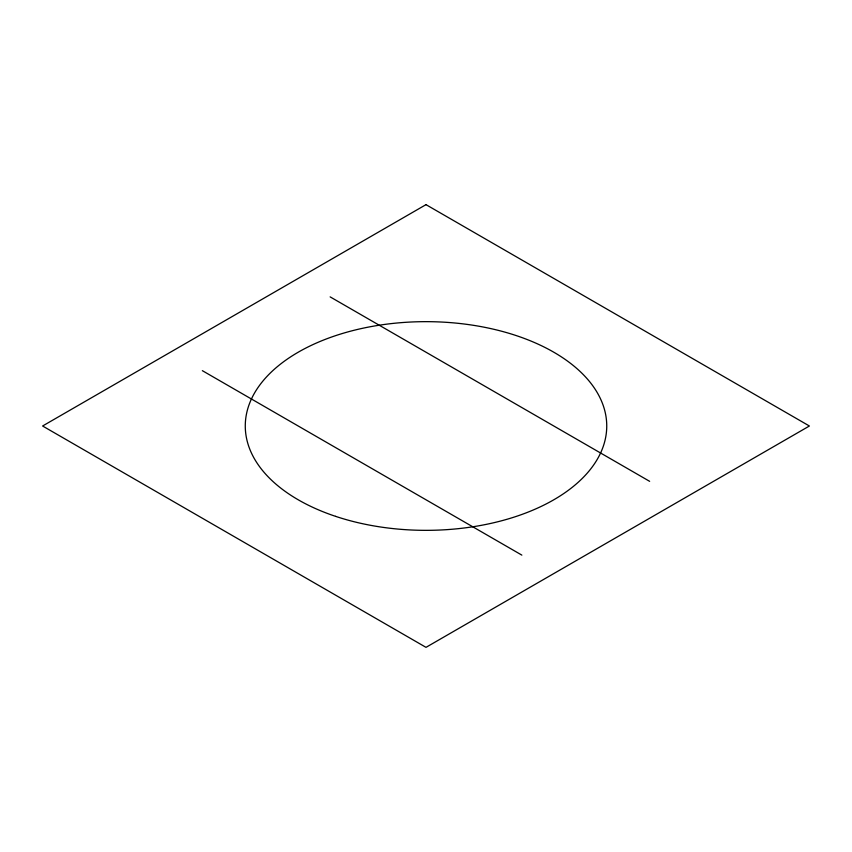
<?xml version="1.0" encoding="UTF-8"?>
<svg xmlns="http://www.w3.org/2000/svg" width="852" height="852" viewBox="0 0 852 852"><rect width="100%" height="100%" fill="white"/><g stroke="black" fill="none" stroke-linecap="round" stroke-linejoin="round"><path stroke-width="1.28" d="M330.15 296.879L649.65 481.337M202.35 370.663L521.85 555.121M426 204.65L42.6 426L426 647.35L809.4 426L426 204.65M335.635 516.365A180.741 104.349 0 0 0 606.741 426A180.741 104.349 0 0 0 335.635 335.635A180.741 104.349 0 0 0 335.635 516.365"/></g></svg>
